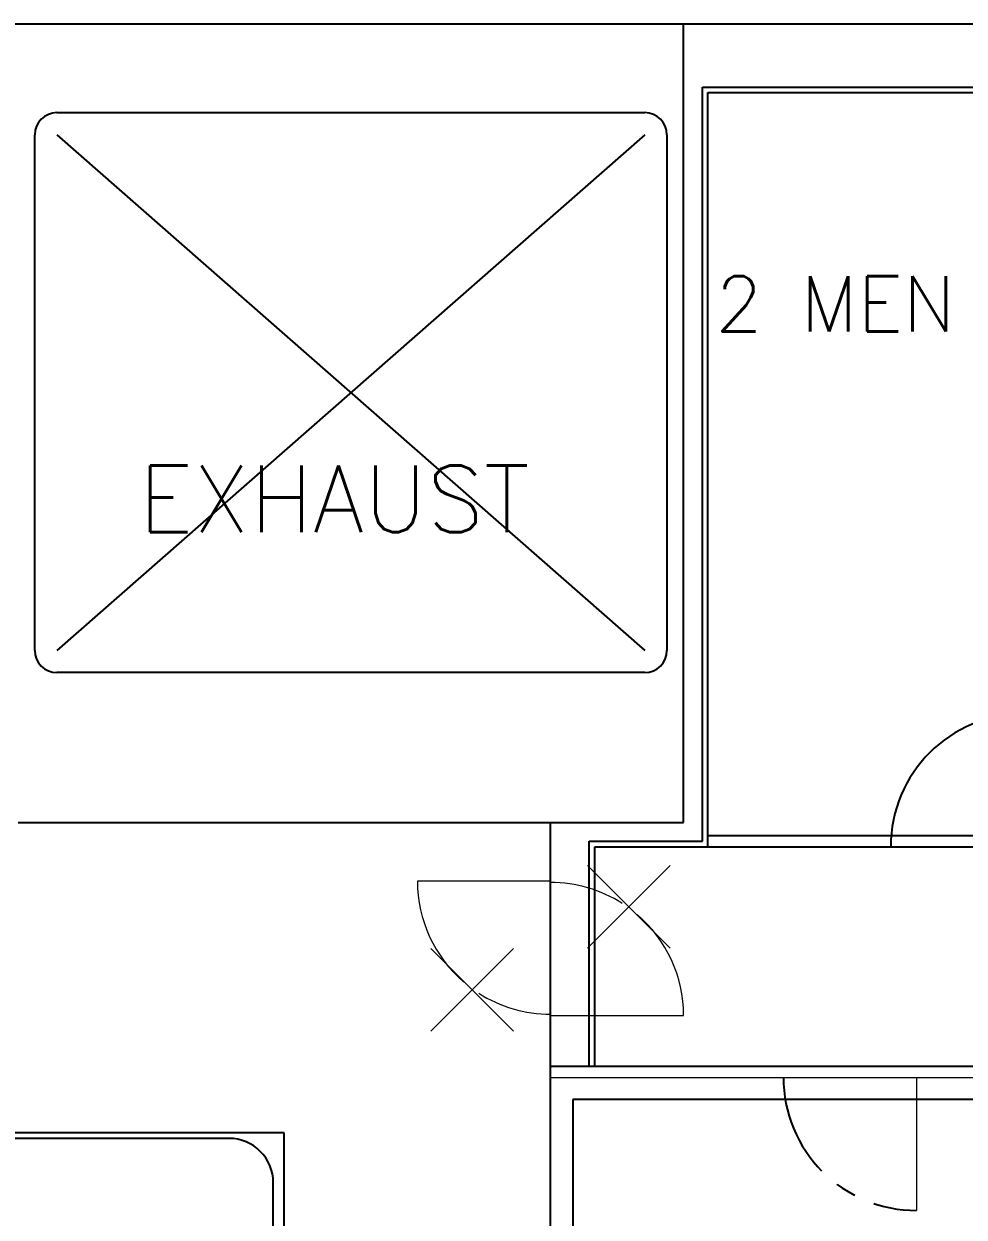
# Model space of a CAD drawing. Extents: x 475189 to 476029, y 1007718 to 1008015.
# Drawn here: x 475725.64 to 475748.37, y 1007881.96 to 1007910.8 of the extents above; entities that cross this region are included whole.
import ezdxf
from ezdxf.enums import TextEntityAlignment as Align

# ---------------------------------------------------------------- set-up
doc = ezdxf.new("R2010")
doc.units = 0
doc.header["$LTSCALE"] = 2
doc.header["$MEASUREMENT"] = 0
doc.header["$PDMODE"] = 3
doc.header["$PDSIZE"] = -7
for name, pattern in [('CENTER', [2, 1.25, -0.25, 0.25, -0.25]), ('CENTER2', [1.125, 0.75, -0.125, 0.125, -0.125]), ('DASHDOT', [38.1, 12.7, -6.35, 12.7, -6.35])]:
    doc.linetypes.add(name, pattern=pattern)
doc.layers.get('0').update_dxf_attribs({"linetype": 'CONTINUOUS', "lineweight": 0})
for name, color, linetype in [('DIVISION', 42, 'CONTINUOUS'), ('LAYER006', 7, 'CONTINUOUS'), ('LAYER010', 7, 'CONTINUOUS'), ('Lining', 151, 'CONTINUOUS'), ('RED-1', 1, 'CONTINUOUS'), ('Ref-1', 6, 'CENTER'), ('Yellow-1', 2, 'CONTINUOUS')]:
    doc.layers.add(name, color=color, linetype=linetype)
doc.layers.add('R.B', color=6, linetype='CONTINUOUS', lineweight=0)
doc.layers.add('TEXT', color=1, linetype='CONTINUOUS', lineweight=0)
doc.styles.add('ROMANS', font='ROMANS.SHX')
doc.styles.add('XT03_5', font='romans', dxfattribs={"width": 0.6, "height": 87.5})

# ---------------------------------------------------------------- blocks, each defined once
blk = doc.blocks.new('EXISTING')
at = {"layer": 'Lining', "color": 8}
blk.add_line((475738.906, 1007884.798), (475738.906, 1007851.023), dxfattribs=at)
at = {"layer": 'RED-1', "color": 8}
for p, q in [((475738.37, 1007844.322), (475738.37, 1007891.499)), ((475731.936, 1007851.828), (475731.936, 1007883.994))]:
    blk.add_line(p, q, dxfattribs=at)
at = {"layer": 'Yellow-1', "color": 8}
blk.add_line((475731.668, 1007853.034), (475731.668, 1007882.787), dxfattribs=at)
at = {"color": 8, "linetype": 'ByBlock', "style": 'ROMANS'}
for tag, height, width, p in [('DIRECTION', 0.536, 0.85, (475672.394, 1007828.239)), ('DN', 1.072, 0.708333, (475752.552, 1007802.238))]:
    blk.add_attdef(tag, text='', height=height, dxfattribs=dict(at, width=width)).set_placement(p, align=Align.MIDDLE_RIGHT)
at = {"color": 8, "style": 'XT03_5', "text_generation_flag": 4, "width": 0.6, "flags": 9}
for p, rotation in [((475706.595, 1007775.576), 270), ((475708.817, 1007766.103), 90)]:
    blk.add_attdef('KEYWORD', p, '', height=0.0375, rotation=rotation, dxfattribs=at)
at = {"color": 8, "style": 'XT03_5', "width": 0.6, "flags": 9}
for p, rotation in [((475708.817, 1007775.576), 270), ((475706.595, 1007766.103), 90)]:
    blk.add_attdef('KEYWORD', p, '', height=0.0375, rotation=rotation, dxfattribs=at)
at = {"layer": 'TEXT', "color": 8, "style": 'ROMANS', "width": 0.85, "flags": 8}
blk.add_attdef('WTD', text='', height=1.072, rotation=180, dxfattribs=at).set_placement((475705.173, 1007794.2), align=Align.MIDDLE_CENTER)
blk.add_attdef('WTD', text='', height=1.072, dxfattribs=at).set_placement((475731.4, 1007752.462), align=Align.MIDDLE_CENTER)

msp = doc.modelspace()

# ---------------------------------------------------------------- linework, layer by layer
at = {"color": 8, "linetype": 'CENTER2'}
msp.add_line((475728.159, 1007910.799), (475772.655, 1007910.799), dxfattribs=at)
at = {"color": 8, "linetype": 'Continuous'}
msp.add_line((475741.586, 1007891.499), (475741.586, 1007910.799), dxfattribs=at)
at = {"color": 8}
for p, q in [((475738.37, 1007890.079), (475735.153, 1007890.079)), ((475738.37, 1007886.829), (475741.586, 1007886.829)), ((475738.37, 1007885.334), (475780.185, 1007885.334))]:
    msp.add_line(p, q, dxfattribs=at)
at = {"color": 8, "linetype": 'ByBlock'}
msp.add_lwpolyline([(475747.215, 1007885.334), (475747.215, 1007882.117)], dxfattribs=at)
at = {"color": 8}
for centre, start, end in [((475738.37, 1007890.079), 180, 229.3943), ((475738.37, 1007886.829), 57.3943, 90), ((475738.37, 1007886.829), 0, 49.3943), ((475738.37, 1007890.079), 237.3943, 270)]:
    msp.add_arc(centre, 3.217, start, end, dxfattribs=at)
at = {"color": 8, "linetype": 'Continuous'}
for p in [(475740.262, 1007889.455), (475736.477, 1007887.453)]:
    msp.add_point(p, dxfattribs=at)
at = {"layer": 'DIVISION', "color": 8}
msp.add_arc((475749.81, 1007890.909), 3.217, 90, 180, dxfattribs=at)
at = {"layer": 'LAYER006', "color": 8, "linetype": 'DASHDOT'}
for p, q in [((475740.648, 1007908.118), (475726.441, 1007895.654)), ((475726.441, 1007908.118), (475740.648, 1007895.654))]:
    msp.add_line(p, q, dxfattribs=at)
at = {"layer": 'Lining', "color": 8}
for p, q in [((475742.042, 1007891.043), (475742.042, 1007909.271)), ((475742.042, 1007891.043), (475742.042, 1007909.271)), ((475742.042, 1007909.271), (475754.319, 1007909.271)), ((475742.042, 1007909.271), (475754.319, 1007909.271)), ((475742.176, 1007890.909), (475742.176, 1007909.137)), ((475742.176, 1007909.137), (475754.319, 1007909.137)), ((475726.441, 1007908.654), (475740.648, 1007908.654)), ((475725.905, 1007895.654), (475725.905, 1007908.118)), ((475741.184, 1007908.118), (475741.184, 1007895.654)), ((475740.648, 1007895.118), (475726.441, 1007895.118)), ((475742.176, 1007891.177), (475786.324, 1007891.177)), ((475739.308, 1007885.629), (475739.308, 1007891.043)), ((475739.308, 1007891.043), (475742.042, 1007891.043)), ((475739.442, 1007885.629), (475739.442, 1007890.909)), ((475739.442, 1007890.909), (475742.176, 1007890.909)), ((475742.176, 1007890.909), (475786.324, 1007890.909)), ((475738.37, 1007885.602), (475780.454, 1007885.602)), ((475752.576, 1007884.798), (475738.906, 1007884.798))]:
    msp.add_line(p, q, dxfattribs=at)
for centre, start, end in [((475726.441, 1007908.118), 90, 180), ((475740.648, 1007908.118), 0, 90), ((475726.441, 1007895.654), 180, 270), ((475740.648, 1007895.654), 270, 0)]:
    msp.add_arc(centre, 0.536, start, end, dxfattribs=at)
at = {"layer": 'RED-1', "color": 8}
for p, q in [((475667.604, 1007910.799), (475756.813, 1007910.799)), ((475741.586, 1007891.499), (475741.586, 1007910.799)), ((475725.503, 1007891.499), (475741.586, 1007891.499)), ((475731.936, 1007883.994), (475715.759, 1007883.994))]:
    msp.add_line(p, q, dxfattribs=at)
at = {"layer": 'Ref-1', "color": 8}
msp.add_lwpolyline([(475747.215, 1007882.117, -0.414214), (475743.999, 1007885.334)], format="xyb", dxfattribs=at)
at = {"layer": 'Yellow-1', "color": 8}
msp.add_line((475730.596, 1007883.86), (475715.585, 1007883.86), dxfattribs=at)
msp.add_arc((475730.596, 1007882.787), 1.072, 0, 90, dxfattribs=at)

# ---------------------------------------------------------------- block references
at = {"layer": 'R.B'}
msp.add_blockref('EXISTING', (0, 0), dxfattribs=at)

# ---------------------------------------------------------------- texts
at = {"color": 8, "linetype": 'Continuous', "style": 'ROMANS'}
msp.add_text('EXHAUST', height=1.6083, dxfattribs=at).set_placement((475728.42, 1007898.512))
at = {"layer": 'LAYER010', "color": 8, "linetype": 'Continuous', "style": 'ROMANS'}
msp.add_text('2 MEN', height=1.3403, dxfattribs=at).set_placement((475742.35, 1007903.363))

doc.saveas('drawing.dxf')
